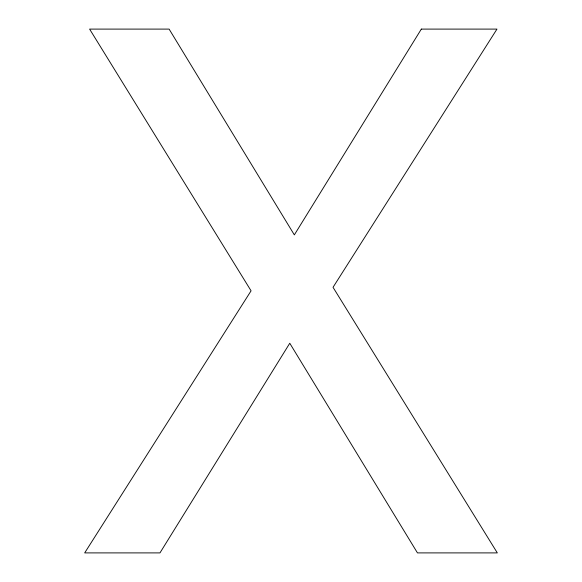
<?xml version="1.0" encoding="UTF-8"?>
<svg xmlns="http://www.w3.org/2000/svg" width="582" height="582" viewBox="0 0 582 582"><rect width="100%" height="100%" fill="white"/><g stroke="black" fill="none" stroke-linecap="round" stroke-linejoin="round"><path stroke-width="0.87" d="M421.332 29.1L294.339 234.888L169.107 29.1L89.606 29.1L251.075 290.825L84.681 552.9L159.963 552.9L289.771 343.242L417.461 552.9L497.319 552.9L333.035 287.304L496.97 29.1L421.332 29.1"/></g></svg>
